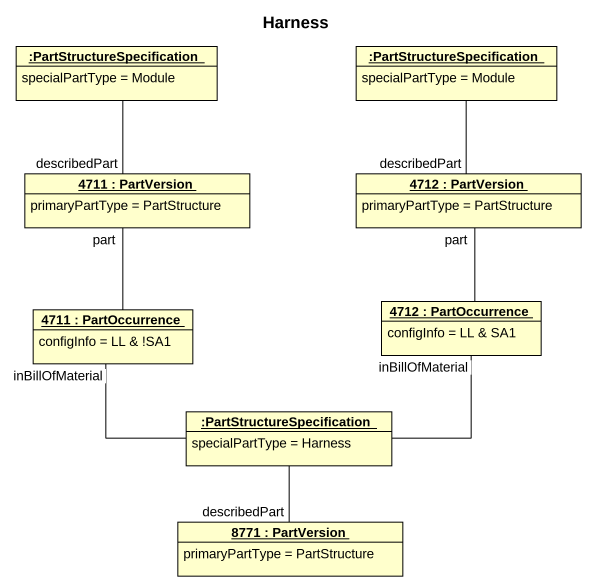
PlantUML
@startuml
title Harness
hide circle
hide empty members
object ":PartStructureSpecification" as PartStructureSpecification {
  specialPartType = Module
}
object ":PartStructureSpecification" as PartStructureSpecification_2 {
  specialPartType = Module
}
object "4711 : PartVersion" as o4711 {
  primaryPartType = PartStructure
}
object "4712 : PartVersion" as o4712 {
  primaryPartType = PartStructure
}
object "4711 : PartOccurrence" as o4711_2 {
  configInfo = LL & !SA1
}
object "4712 : PartOccurrence" as o4712_2 {
  configInfo = LL & SA1
}
object ":PartStructureSpecification" as PartStructureSpecification_3 {
  specialPartType = Harness
}
object "8771 : PartVersion" as o8771 {
  primaryPartType = PartStructure
}
o4711 -up- PartStructureSpecification : describedPart
o4712 -up- PartStructureSpecification_2 : describedPart
o4711_2 -up- o4711 : part
o4712_2 -up- o4712 : part
PartStructureSpecification_3 -left- o4711_2 : inBillOfMaterial
PartStructureSpecification_3 -up- o4712_2 : inBillOfMaterial
PartStructureSpecification_3 -- o8771 : describedPart
@enduml
